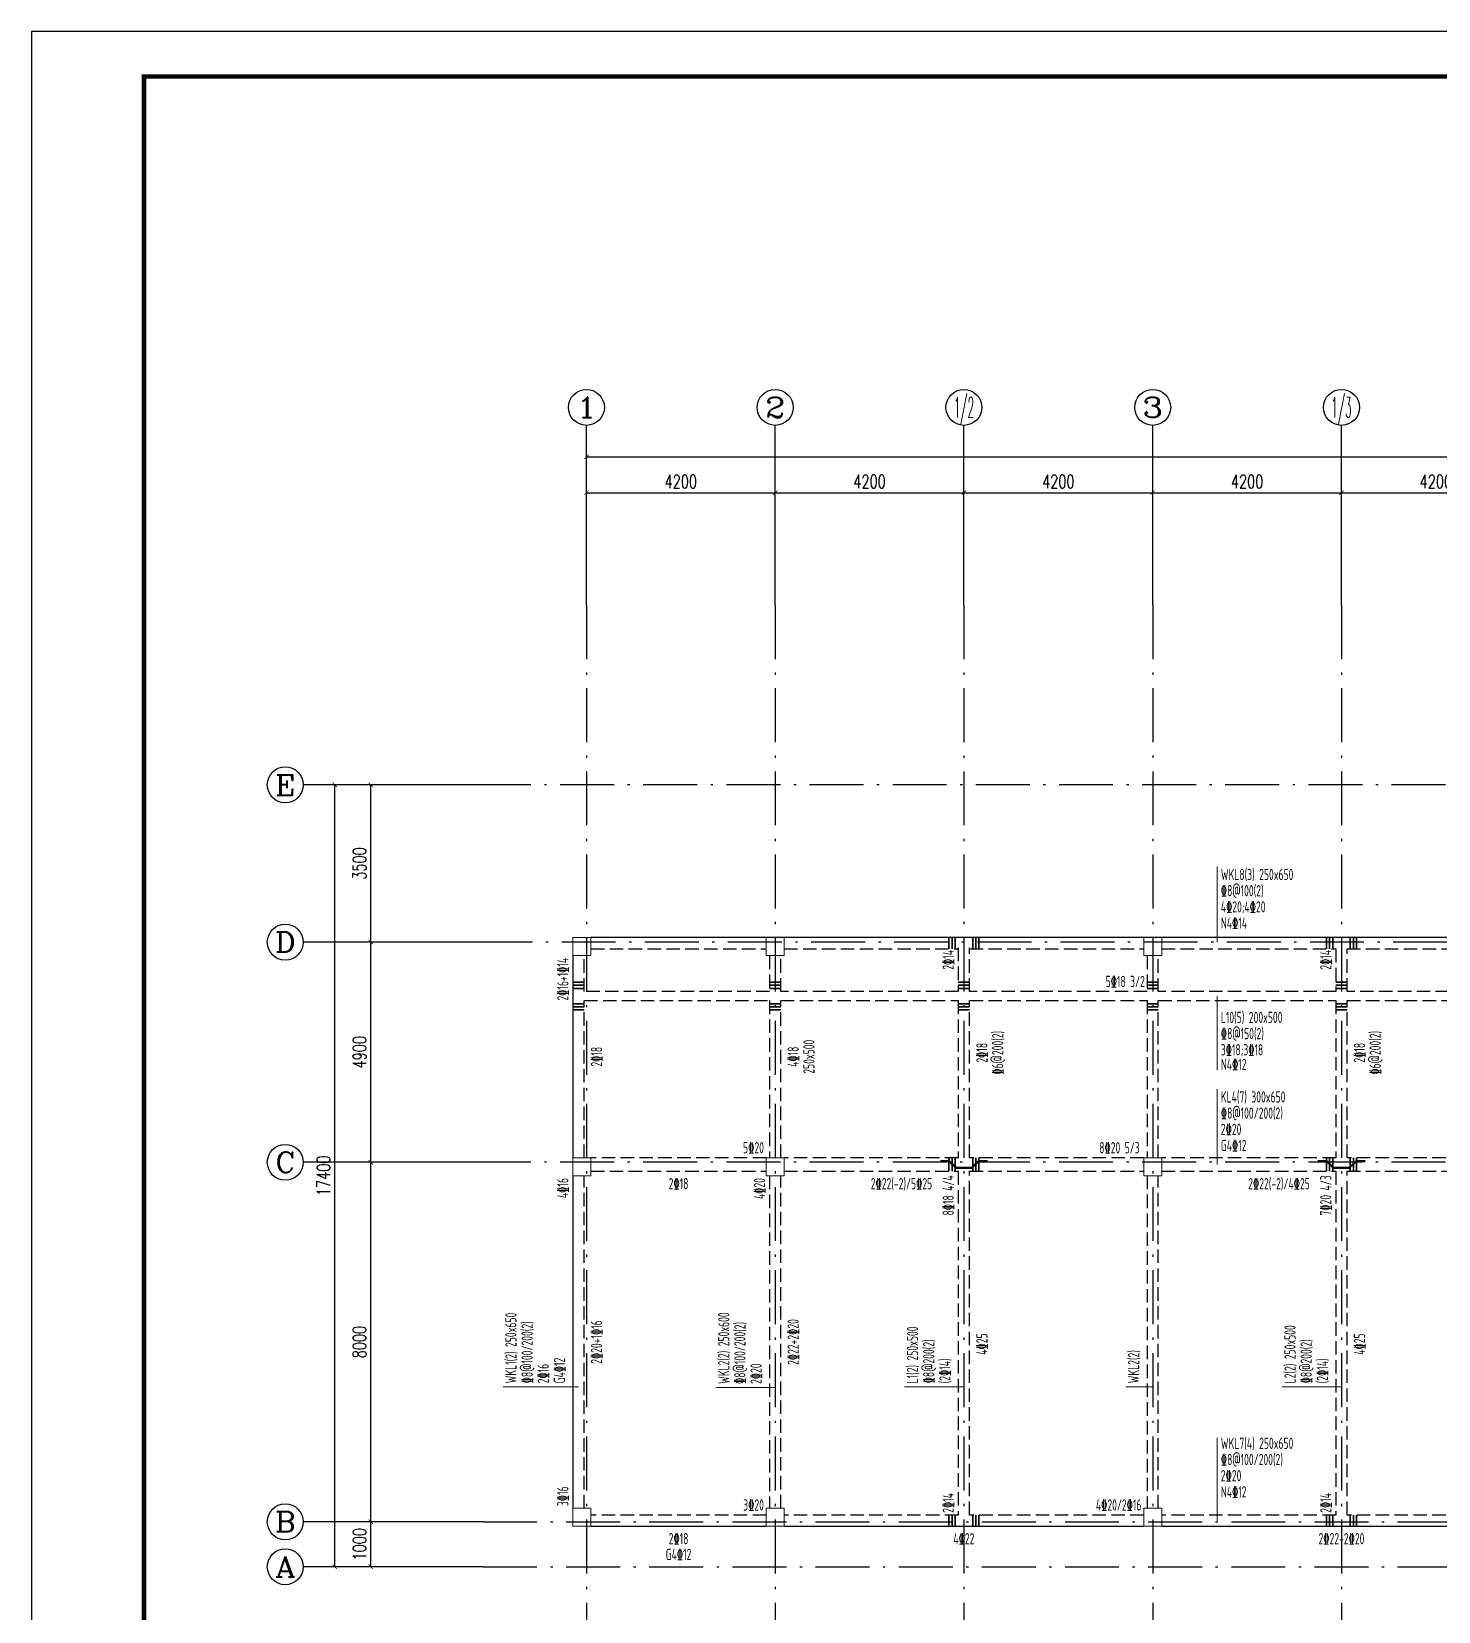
# Model space of a CAD drawing. Extents: x 169490 to 7584583, y -2399407 to 1374371.
# Drawn here: x 1707296 to 1738597, y 742389 to 777546 of the extents above; entities that cross this region are included whole.
import ezdxf
from ezdxf.enums import TextEntityAlignment as Align

# ---------------------------------------------------------------- set-up
doc = ezdxf.new("R2010")
doc.units = 0
doc.header["$LTSCALE"] = 100
doc.linetypes.add('D3轴线点划线', pattern=[18.5, 12, -3, 0.5, -3])
doc.linetypes.add('H3普通虚线', pattern=[4.2, 3, -1.2])
doc.layers.get('0').update_dxf_attribs({"linetype": 'CONTINUOUS'})
doc.layers.get('DEFPOINTS').update_dxf_attribs({"linetype": 'CONTINUOUS'})
for name, color, linetype in [('AXIS', 3, 'CONTINUOUS'), ('AXIS_TEXT', 4, 'CONTINUOUS'), ('C-AXIS(轴号)', 3, 'CONTINUOUS'), ('C-AXIS-T(字)', 7, 'CONTINUOUS'), ('C-DOTE', 8, 'D3轴线点划线'), ('S-BEAM-LINE1', 4, 'CONTINUOUS'), ('S-BEAM-LINE2', 4, 'H3普通虚线'), ('图框', 140, 'CONTINUOUS')]:
    doc.layers.add(name, color=color, linetype=linetype)
for name, color, linetype, lineweight in [('S-COLU-LINE1', 6, 'CONTINUOUS', 18), ('梁原位标注', 7, 'CONTINUOUS', 18), ('梁标注引线', 2, 'CONTINUOUS', 18), ('梁附加吊筋', 1, 'CONTINUOUS', 50), ('梁附加箍筋', 1, 'CONTINUOUS', 35), ('砼柱', 2, 'CONTINUOUS', 35)]:
    doc.layers.add(name, color=color, linetype=linetype, lineweight=lineweight)
doc.styles.add('_TCH_AXIS', font='COMPLEX', dxfattribs={"bigfont": 'GBCBIG'})
doc.styles.add('_TCH_DIM_T3', font='SIMPLEX.shx', dxfattribs={"width": 0.705882, "bigfont": 'GBCBIG.shx'})
doc.styles.add('BW_Rein', font='Tssdeng.shx', dxfattribs={"width": 0.7, "bigfont": 'hztxt.shx'})
doc.styles.add('COMPLEX', font='COMPLEX')
doc.dimstyles.new('_TCH_ARCH&&100', dxfattribs={"dimtxt": 297.5, "dimasz": 100, "dimexe": 250, "dimexo": 300, "dimgap": 100, "dimtad": 1, "dimdec": 0, "dimzin": 0, "dimdsep": 46, "dimtxsty": '_TCH_DIM_T3', "dimblk": 'ARCHTICK', "dimcen": 0.09, "dimclrt": 7, "dimazin": 2, "dimtfac": 1, "dimtdec": 0, "dimtix": 1, "dimtmove": 2, "dimatfit": 3, "dimfxl": 1, "dimtolj": 1, "dimtzin": 0, "dimarcsym": 0})

# ---------------------------------------------------------------- blocks, each defined once
blk = doc.blocks.new('_ARCHTICK')
at = {"const_width": 0.15}
blk.add_lwpolyline([(-0.5, -0.5), (0.5, 0.5)], dxfattribs=at)
blk = doc.blocks.new('*D1807')
at = {"layer": 'AXIS', "color": 0, "lineweight": -2, "transparency": 16777216}
for p, q in [((1719641, 765083), (1719641, 768333)), ((1774641, 765083), (1774641, 768333)), ((1719641, 768083), (1774641, 768083))]:
    blk.add_line(p, q, dxfattribs=at)
at = {"layer": 'DEFPOINTS', "color": 0, "transparency": 16777216}
for p in [(1774641, 768083), (1719641, 764783), (1774641, 764783)]:
    blk.add_point(p, dxfattribs=at)
at = {"layer": 'AXIS', "color": 0, "lineweight": -2, "transparency": 16777216, "xscale": 100, "yscale": 100, "zscale": 100, "rotation": 180}
blk.add_blockref('_ARCHTICK', (1719641, 768083), dxfattribs=at)
at = {"layer": 'AXIS', "color": 0, "lineweight": -2, "transparency": 16777216, "xscale": 100, "yscale": 100, "zscale": 100}
blk.add_blockref('_ARCHTICK', (1774641, 768083), dxfattribs=at)
at = {"layer": 'AXIS', "color": 7, "transparency": 16777216, "insert": (1747141, 768332), "char_height": 297.5, "attachment_point": 5, "style": '_TCH_DIM_T3'}
blk.add_mtext('\\A1;55000', dxfattribs=at)
blk = doc.blocks.new('*D1817')
at = {"layer": 'AXIS', "color": 0, "lineweight": -2, "transparency": 16777216}
for p, q in [((1736441, 765083), (1736441, 767533)), ((1740641, 765083), (1740641, 767533)), ((1736441, 767283), (1740641, 767283))]:
    blk.add_line(p, q, dxfattribs=at)
at = {"layer": 'DEFPOINTS', "color": 0, "transparency": 16777216}
for p in [(1740641, 767283), (1736441, 764783), (1740641, 764783)]:
    blk.add_point(p, dxfattribs=at)
at = {"layer": 'AXIS', "color": 0, "lineweight": -2, "transparency": 16777216, "xscale": 100, "yscale": 100, "zscale": 100, "rotation": 180}
blk.add_blockref('_ARCHTICK', (1736441, 767283), dxfattribs=at)
at = {"layer": 'AXIS', "color": 0, "lineweight": -2, "transparency": 16777216, "xscale": 100, "yscale": 100, "zscale": 100}
blk.add_blockref('_ARCHTICK', (1740641, 767283), dxfattribs=at)
at = {"layer": 'AXIS', "color": 7, "transparency": 16777216, "insert": (1738541, 767532), "char_height": 297.5, "attachment_point": 5, "style": '_TCH_DIM_T3'}
blk.add_mtext('\\A1;4200', dxfattribs=at)
blk = doc.blocks.new('*D1818')
at = {"layer": 'AXIS', "color": 0, "lineweight": -2, "transparency": 16777216}
for p, q in [((1732241, 765083), (1732241, 767533)), ((1736441, 765083), (1736441, 767533)), ((1732241, 767283), (1736441, 767283))]:
    blk.add_line(p, q, dxfattribs=at)
at = {"layer": 'DEFPOINTS', "color": 0, "transparency": 16777216}
for p in [(1736441, 767283), (1732241, 764783), (1736441, 764783)]:
    blk.add_point(p, dxfattribs=at)
at = {"layer": 'AXIS', "color": 0, "lineweight": -2, "transparency": 16777216, "xscale": 100, "yscale": 100, "zscale": 100, "rotation": 180}
blk.add_blockref('_ARCHTICK', (1732241, 767283), dxfattribs=at)
at = {"layer": 'AXIS', "color": 0, "lineweight": -2, "transparency": 16777216, "xscale": 100, "yscale": 100, "zscale": 100}
blk.add_blockref('_ARCHTICK', (1736441, 767283), dxfattribs=at)
at = {"layer": 'AXIS', "color": 7, "transparency": 16777216, "insert": (1734341, 767532), "char_height": 297.5, "attachment_point": 5, "style": '_TCH_DIM_T3'}
blk.add_mtext('\\A1;4200', dxfattribs=at)
blk = doc.blocks.new('*D1819')
at = {"layer": 'AXIS', "color": 0, "lineweight": -2, "transparency": 16777216}
for p, q in [((1728041, 765083), (1728041, 767533)), ((1732241, 765083), (1732241, 767533)), ((1728041, 767283), (1732241, 767283))]:
    blk.add_line(p, q, dxfattribs=at)
at = {"layer": 'DEFPOINTS', "color": 0, "transparency": 16777216}
for p in [(1732241, 767283), (1728041, 764783), (1732241, 764783)]:
    blk.add_point(p, dxfattribs=at)
at = {"layer": 'AXIS', "color": 0, "lineweight": -2, "transparency": 16777216, "xscale": 100, "yscale": 100, "zscale": 100, "rotation": 180}
blk.add_blockref('_ARCHTICK', (1728041, 767283), dxfattribs=at)
at = {"layer": 'AXIS', "color": 0, "lineweight": -2, "transparency": 16777216, "xscale": 100, "yscale": 100, "zscale": 100}
blk.add_blockref('_ARCHTICK', (1732241, 767283), dxfattribs=at)
at = {"layer": 'AXIS', "color": 7, "transparency": 16777216, "insert": (1730141, 767532), "char_height": 297.5, "attachment_point": 5, "style": '_TCH_DIM_T3'}
blk.add_mtext('\\A1;4200', dxfattribs=at)
blk = doc.blocks.new('*D1820')
at = {"layer": 'AXIS', "color": 0, "lineweight": -2, "transparency": 16777216}
for p, q in [((1723841, 765083), (1723841, 767533)), ((1728041, 765083), (1728041, 767533)), ((1723841, 767283), (1728041, 767283))]:
    blk.add_line(p, q, dxfattribs=at)
at = {"layer": 'DEFPOINTS', "color": 0, "transparency": 16777216}
for p in [(1728041, 767283), (1723841, 764783), (1728041, 764783)]:
    blk.add_point(p, dxfattribs=at)
at = {"layer": 'AXIS', "color": 0, "lineweight": -2, "transparency": 16777216, "xscale": 100, "yscale": 100, "zscale": 100, "rotation": 180}
blk.add_blockref('_ARCHTICK', (1723841, 767283), dxfattribs=at)
at = {"layer": 'AXIS', "color": 0, "lineweight": -2, "transparency": 16777216, "xscale": 100, "yscale": 100, "zscale": 100}
blk.add_blockref('_ARCHTICK', (1728041, 767283), dxfattribs=at)
at = {"layer": 'AXIS', "color": 7, "transparency": 16777216, "insert": (1725941, 767532), "char_height": 297.5, "attachment_point": 5, "style": '_TCH_DIM_T3'}
blk.add_mtext('\\A1;4200', dxfattribs=at)
blk = doc.blocks.new('*D1821')
at = {"layer": 'AXIS', "color": 0, "lineweight": -2, "transparency": 16777216}
for p, q in [((1719641, 765083), (1719641, 767533)), ((1723841, 765083), (1723841, 767533)), ((1719641, 767283), (1723841, 767283))]:
    blk.add_line(p, q, dxfattribs=at)
at = {"layer": 'DEFPOINTS', "color": 0, "transparency": 16777216}
for p in [(1723841, 767283), (1719641, 764783), (1723841, 764783)]:
    blk.add_point(p, dxfattribs=at)
at = {"layer": 'AXIS', "color": 0, "lineweight": -2, "transparency": 16777216, "xscale": 100, "yscale": 100, "zscale": 100, "rotation": 180}
blk.add_blockref('_ARCHTICK', (1719641, 767283), dxfattribs=at)
at = {"layer": 'AXIS', "color": 0, "lineweight": -2, "transparency": 16777216, "xscale": 100, "yscale": 100, "zscale": 100}
blk.add_blockref('_ARCHTICK', (1723841, 767283), dxfattribs=at)
at = {"layer": 'AXIS', "color": 7, "transparency": 16777216, "insert": (1721741, 767532), "char_height": 297.5, "attachment_point": 5, "style": '_TCH_DIM_T3'}
blk.add_mtext('\\A1;4200', dxfattribs=at)
blk = doc.blocks.new('*D1822')
at = {"layer": 'AXIS', "color": 0, "lineweight": -2, "transparency": 16777216}
for p, q in [((1717041, 760783), (1713791, 760783)), ((1714041, 743383), (1714041, 760783)), ((1717041, 743383), (1713791, 743383))]:
    blk.add_line(p, q, dxfattribs=at)
at = {"layer": 'DEFPOINTS', "color": 0, "transparency": 16777216}
for p in [(1714041, 760783), (1717341, 760783), (1717341, 743383)]:
    blk.add_point(p, dxfattribs=at)
at = {"layer": 'AXIS', "color": 0, "lineweight": -2, "transparency": 16777216, "xscale": 100, "yscale": 100, "zscale": 100}
for p, rotation in [((1714041, 760783), 90), ((1714041, 743383), 270)]:
    blk.add_blockref('_ARCHTICK', p, dxfattribs=dict(at, rotation=rotation))
at = {"layer": 'AXIS', "color": 7, "transparency": 16777216, "insert": (1713792, 752083), "char_height": 297.5, "attachment_point": 5, "rotation": 90, "style": '_TCH_DIM_T3'}
blk.add_mtext('\\A1;17400', dxfattribs=at)
blk = doc.blocks.new('*D1823')
at = {"layer": 'AXIS', "color": 0, "lineweight": -2, "transparency": 16777216}
for p, q in [((1717041, 760783), (1714591, 760783)), ((1714841, 757283), (1714841, 760783)), ((1717041, 757283), (1714591, 757283))]:
    blk.add_line(p, q, dxfattribs=at)
at = {"layer": 'DEFPOINTS', "color": 0, "transparency": 16777216}
for p in [(1714841, 760783), (1717341, 760783), (1717341, 757283)]:
    blk.add_point(p, dxfattribs=at)
at = {"layer": 'AXIS', "color": 0, "lineweight": -2, "transparency": 16777216, "xscale": 100, "yscale": 100, "zscale": 100}
for p, rotation in [((1714841, 760783), 90), ((1714841, 757283), 270)]:
    blk.add_blockref('_ARCHTICK', p, dxfattribs=dict(at, rotation=rotation))
at = {"layer": 'AXIS', "color": 7, "transparency": 16777216, "insert": (1714592, 759033), "char_height": 297.5, "attachment_point": 5, "rotation": 90, "style": '_TCH_DIM_T3'}
blk.add_mtext('\\A1;3500', dxfattribs=at)
blk = doc.blocks.new('*D1824')
at = {"layer": 'AXIS', "color": 0, "lineweight": -2, "transparency": 16777216}
for p, q in [((1717041, 757283), (1714591, 757283)), ((1714841, 752383), (1714841, 757283)), ((1717041, 752383), (1714591, 752383))]:
    blk.add_line(p, q, dxfattribs=at)
at = {"layer": 'DEFPOINTS', "color": 0, "transparency": 16777216}
for p in [(1714841, 757283), (1717341, 757283), (1717341, 752383)]:
    blk.add_point(p, dxfattribs=at)
at = {"layer": 'AXIS', "color": 0, "lineweight": -2, "transparency": 16777216, "xscale": 100, "yscale": 100, "zscale": 100}
for p, rotation in [((1714841, 757283), 90), ((1714841, 752383), 270)]:
    blk.add_blockref('_ARCHTICK', p, dxfattribs=dict(at, rotation=rotation))
at = {"layer": 'AXIS', "color": 7, "transparency": 16777216, "insert": (1714592, 754833), "char_height": 297.5, "attachment_point": 5, "rotation": 90, "style": '_TCH_DIM_T3'}
blk.add_mtext('\\A1;4900', dxfattribs=at)
blk = doc.blocks.new('*D1825')
at = {"layer": 'AXIS', "color": 0, "lineweight": -2, "transparency": 16777216}
for p, q in [((1717041, 752383), (1714591, 752383)), ((1714841, 744383), (1714841, 752383)), ((1717041, 744383), (1714591, 744383))]:
    blk.add_line(p, q, dxfattribs=at)
at = {"layer": 'DEFPOINTS', "color": 0, "transparency": 16777216}
for p in [(1714841, 752383), (1717341, 752383), (1717341, 744383)]:
    blk.add_point(p, dxfattribs=at)
at = {"layer": 'AXIS', "color": 0, "lineweight": -2, "transparency": 16777216, "xscale": 100, "yscale": 100, "zscale": 100}
for p, rotation in [((1714841, 752383), 90), ((1714841, 744383), 270)]:
    blk.add_blockref('_ARCHTICK', p, dxfattribs=dict(at, rotation=rotation))
at = {"layer": 'AXIS', "color": 7, "transparency": 16777216, "insert": (1714592, 748383), "char_height": 297.5, "attachment_point": 5, "rotation": 90, "style": '_TCH_DIM_T3'}
blk.add_mtext('\\A1;8000', dxfattribs=at)
blk = doc.blocks.new('*D1826')
at = {"layer": 'AXIS', "color": 0, "lineweight": -2, "transparency": 16777216}
for p, q in [((1717041, 744383), (1714591, 744383)), ((1714841, 743383), (1714841, 744383)), ((1717041, 743383), (1714591, 743383))]:
    blk.add_line(p, q, dxfattribs=at)
at = {"layer": 'DEFPOINTS', "color": 0, "transparency": 16777216}
for p in [(1714841, 744383), (1717341, 744383), (1717341, 743383)]:
    blk.add_point(p, dxfattribs=at)
at = {"layer": 'AXIS', "color": 0, "lineweight": -2, "transparency": 16777216, "xscale": 100, "yscale": 100, "zscale": 100}
for p, rotation in [((1714841, 744383), 90), ((1714841, 743383), 270)]:
    blk.add_blockref('_ARCHTICK', p, dxfattribs=dict(at, rotation=rotation))
at = {"layer": 'AXIS', "color": 7, "transparency": 16777216, "insert": (1714592, 743883), "char_height": 297.5, "attachment_point": 5, "rotation": 90, "style": '_TCH_DIM_T3'}
blk.add_mtext('\\A1;1000', dxfattribs=at)
blk = doc.blocks.new('_AXISO')
blk.add_circle((0, 0), 0.5)
at = {"layer": 'AXIS_TEXT', "style": 'COMPLEX', "width": 1.041667}
blk.add_attdef('A', text='', height=0.56, dxfattribs=at).set_placement((-0.25, -0.28), (0.25, -0.28), align=Align.FIT)

msp = doc.modelspace()

# ---------------------------------------------------------------- linework, layer by layer
at = {"layer": 'C-AXIS(轴号)'}
for p, q in [((1719640.5, 764783), (1719640.5, 768783)), ((1723840.5, 764783), (1723840.5, 768783)), ((1728040.5, 764783), (1728040.5, 768783)), ((1732240.5, 764783), (1732240.5, 768783)), ((1736440.5, 764783), (1736440.5, 768783)), ((1717340.5, 760783), (1713340.5, 760783)), ((1717340.5, 757283), (1713340.5, 757283)), ((1717340.5, 752383), (1713340.5, 752383)), ((1717340.5, 744383), (1713340.5, 744383)), ((1717340.5, 743383), (1713340.5, 743383))]:
    msp.add_line(p, q, dxfattribs=at)
at = {"layer": 'C-DOTE'}
for p, q in [((1719640.5, 764783), (1719640.5, 738583)), ((1723840.5, 764783), (1723840.5, 738583)), ((1728040.5, 764783), (1728040.5, 738583)), ((1732240.5, 764783), (1732240.5, 738583)), ((1736440.5, 764783), (1736440.5, 738583)), ((1775755.9, 760783), (1717340.5, 760783)), ((1740640.5, 757283), (1717340.5, 757283)), ((1775755.9, 752383), (1717340.5, 752383)), ((1717340.5, 744383), (1749040.5, 744383)), ((1717340.5, 743383), (1775755.9, 743383))]:
    msp.add_line(p, q, dxfattribs=at)
at = {"layer": 'S-BEAM-LINE1'}
for p, q in [((1723840.5, 757383), (1719740.5, 757383)), ((1728040.5, 757383), (1723840.5, 757383)), ((1732240.5, 757383), (1728040.5, 757383)), ((1736440.5, 757383), (1732240.5, 757383)), ((1740340.5, 757383), (1736440.5, 757383)), ((1719340.5, 756983), (1719340.5, 756083)), ((1719340.5, 756083), (1719340.5, 752483)), ((1719340.5, 752083), (1719340.5, 744683)), ((1719740.5, 744283), (1723640.5, 744283)), ((1724040.5, 744283), (1728040.5, 744283)), ((1728040.5, 744283), (1732040.5, 744283)), ((1732440.5, 744283), (1736440.5, 744283)), ((1736440.5, 744283), (1740440.5, 744283))]:
    msp.add_line(p, q, dxfattribs=at)
at = {"layer": 'S-BEAM-LINE2'}
for p, q in [((1719590.5, 756183), (1719590.5, 756983)), ((1719740.5, 757133), (1723640.5, 757133)), ((1723715.5, 756983), (1723715.5, 756183)), ((1723965.5, 756183), (1723965.5, 756983)), ((1724040.5, 757133), (1727915.5, 757133)), ((1727915.5, 757158), (1727915.5, 756183)), ((1728165.5, 756183), (1728165.5, 757158)), ((1728165.5, 757133), (1732040.5, 757133)), ((1732115.5, 756983), (1732115.5, 756183)), ((1732365.5, 756183), (1732365.5, 756983)), ((1732440.5, 757133), (1736315.5, 757133)), ((1736315.5, 757133), (1736315.5, 756183)), ((1736565.5, 757133), (1740340.5, 757133)), ((1736565.5, 756183), (1736565.5, 757133)), ((1723715.5, 756183), (1719590.5, 756183)), ((1719590.5, 752483), (1719590.5, 755983)), ((1719590.5, 755983), (1723715.5, 755983)), ((1723715.5, 755983), (1723715.5, 752483)), ((1727915.5, 756183), (1723965.5, 756183)), ((1723965.5, 752483), (1723965.5, 755983)), ((1723965.5, 755983), (1727915.5, 755983)), ((1727915.5, 755983), (1727915.5, 752483)), ((1732115.5, 756183), (1728165.5, 756183)), ((1728165.5, 752483), (1728165.5, 755983)), ((1728165.5, 755983), (1732115.5, 755983)), ((1732115.5, 755983), (1732115.5, 752483)), ((1736315.5, 756183), (1732365.5, 756183)), ((1732365.5, 752483), (1732365.5, 755983)), ((1732365.5, 755983), (1736315.5, 755983)), ((1736315.5, 755983), (1736315.5, 752483)), ((1740515.5, 756183), (1736565.5, 756183)), ((1736565.5, 752483), (1736565.5, 755983)), ((1736565.5, 755983), (1740515.5, 755983)), ((1723640.5, 752483), (1719740.5, 752483)), ((1727915.5, 752483), (1724040.5, 752483)), ((1732040.5, 752483), (1728165.5, 752483)), ((1736315.5, 752483), (1732440.5, 752483)), ((1740440.5, 752483), (1736565.5, 752483)), ((1719590.5, 744683), (1719590.5, 752083)), ((1719740.5, 752183), (1723640.5, 752183)), ((1723715.5, 752083), (1723715.5, 744683)), ((1723965.5, 744683), (1723965.5, 752083)), ((1724040.5, 752183), (1727915.5, 752183)), ((1727915.5, 752183), (1727915.5, 744533)), ((1728165.5, 752183), (1732040.5, 752183)), ((1728165.5, 744533), (1728165.5, 752183)), ((1732115.5, 752083), (1732115.5, 744683)), ((1732365.5, 744683), (1732365.5, 752083)), ((1732440.5, 752183), (1736315.5, 752183)), ((1736315.5, 752183), (1736315.5, 744533)), ((1736565.5, 752183), (1740440.5, 752183)), ((1736565.5, 744533), (1736565.5, 752183)), ((1723640.5, 744533), (1719740.5, 744533)), ((1727915.5, 744533), (1724040.5, 744533)), ((1732040.5, 744533), (1728165.5, 744533)), ((1736315.5, 744533), (1732440.5, 744533)), ((1740440.5, 744533), (1736565.5, 744533))]:
    msp.add_line(p, q, dxfattribs=at)
at = {"layer": 'S-COLU-LINE1'}
for points in [[(1719740.5, 757383), (1719340.5, 757383), (1719340.5, 756983), (1719740.5, 756983)], [(1724040.5, 757383), (1723640.5, 757383), (1723640.5, 756983), (1724040.5, 756983)], [(1732440.5, 757383), (1732040.5, 757383), (1732040.5, 756983), (1732440.5, 756983)], [(1719740.5, 752483), (1719340.5, 752483), (1719340.5, 752083), (1719740.5, 752083)], [(1724040.5, 752483), (1723640.5, 752483), (1723640.5, 752083), (1724040.5, 752083)], [(1732440.5, 752483), (1732040.5, 752483), (1732040.5, 752083), (1732440.5, 752083)], [(1719740.5, 744683), (1719340.5, 744683), (1719340.5, 744283), (1719740.5, 744283)], [(1724040.5, 744683), (1723640.5, 744683), (1723640.5, 744283), (1724040.5, 744283)], [(1732440.5, 744683), (1732040.5, 744683), (1732040.5, 744283), (1732440.5, 744283)]]:
    msp.add_lwpolyline(points, close=True, dxfattribs=at)
at = {"layer": '图框'}
msp.add_lwpolyline([(1707296, 718145.5), (1791396, 718145.5), (1791396, 777545.5), (1707296, 777545.5)], close=True, dxfattribs=at)
at = {"layer": '图框', "const_width": 100}
msp.add_lwpolyline([(1709796, 719145.5), (1790396, 719145.5), (1790396, 776545.5), (1709796, 776545.5)], close=True, dxfattribs=at)
at = {"layer": '梁标注引线'}
for p, q in [((1733676.3, 757283), (1733676.3, 758963)), ((1733676.3, 756083), (1733676.3, 754432.2)), ((1733676.3, 752333), (1733676.3, 754013)), ((1719465.5, 747383.9), (1717785.5, 747383.9)), ((1723840.5, 747370.5), (1722520.5, 747370.5)), ((1728040.5, 747383.9), (1726720.5, 747383.9)), ((1732240.5, 747383.9), (1731640.5, 747383.9)), ((1736440.5, 747383.9), (1735120.5, 747383.9)), ((1733676.3, 744408), (1733676.3, 746254.5))]:
    msp.add_line(p, q, dxfattribs=at)
at = {"layer": '梁附加吊筋', "lineweight": 50}
for points in [[(1727515.5, 752408), (1727715.5, 752408), (1727865.5, 752258), (1728215.5, 752258), (1728365.5, 752408), (1728565.5, 752408)], [(1735915.5, 752408), (1736115.5, 752408), (1736265.5, 752258), (1736615.5, 752258), (1736765.5, 752408), (1736965.5, 752408)]]:
    msp.add_lwpolyline(points, dxfattribs=at)
at = {"layer": '梁附加箍筋', "lineweight": 35}
for p, q in [((1727705.5, 757133), (1727705.5, 757383)), ((1727775.5, 757133), (1727775.5, 757383)), ((1727845.5, 757133), (1727845.5, 757383)), ((1728235.5, 757133), (1728235.5, 757383)), ((1728305.5, 757133), (1728305.5, 757383)), ((1728375.5, 757133), (1728375.5, 757383)), ((1736105.5, 757133), (1736105.5, 757383)), ((1736175.5, 757133), (1736175.5, 757383)), ((1736245.5, 757133), (1736245.5, 757383)), ((1736635.5, 757133), (1736635.5, 757383)), ((1736705.5, 757133), (1736705.5, 757383)), ((1736775.5, 757133), (1736775.5, 757383)), ((1719590.5, 756393), (1719340.5, 756393)), ((1719590.5, 756323), (1719340.5, 756323)), ((1719590.5, 756253), (1719340.5, 756253)), ((1723965.5, 756393), (1723715.5, 756393)), ((1723965.5, 756323), (1723715.5, 756323)), ((1723965.5, 756253), (1723715.5, 756253)), ((1728165.5, 756393), (1727915.5, 756393)), ((1728165.5, 756323), (1727915.5, 756323)), ((1728165.5, 756253), (1727915.5, 756253)), ((1732365.5, 756393), (1732115.5, 756393)), ((1732365.5, 756323), (1732115.5, 756323)), ((1732365.5, 756253), (1732115.5, 756253)), ((1736565.5, 756393), (1736315.5, 756393)), ((1736565.5, 756323), (1736315.5, 756323)), ((1736565.5, 756253), (1736315.5, 756253)), ((1719590.5, 755913), (1719340.5, 755913)), ((1723965.5, 755913), (1723715.5, 755913)), ((1728165.5, 755913), (1727915.5, 755913)), ((1732365.5, 755913), (1732115.5, 755913)), ((1736565.5, 755913), (1736315.5, 755913)), ((1719590.5, 755843), (1719340.5, 755843)), ((1719590.5, 755773), (1719340.5, 755773)), ((1723965.5, 755843), (1723715.5, 755843)), ((1723965.5, 755773), (1723715.5, 755773)), ((1728165.5, 755843), (1727915.5, 755843)), ((1728165.5, 755773), (1727915.5, 755773)), ((1732365.5, 755843), (1732115.5, 755843)), ((1732365.5, 755773), (1732115.5, 755773)), ((1736565.5, 755843), (1736315.5, 755843)), ((1736565.5, 755773), (1736315.5, 755773)), ((1727705.5, 752183), (1727705.5, 752483)), ((1727775.5, 752183), (1727775.5, 752483)), ((1727845.5, 752183), (1727845.5, 752483)), ((1728235.5, 752183), (1728235.5, 752483)), ((1728305.5, 752183), (1728305.5, 752483)), ((1728375.5, 752183), (1728375.5, 752483)), ((1736105.5, 752183), (1736105.5, 752483)), ((1736175.5, 752183), (1736175.5, 752483)), ((1736245.5, 752183), (1736245.5, 752483)), ((1736635.5, 752183), (1736635.5, 752483)), ((1736705.5, 752183), (1736705.5, 752483)), ((1736775.5, 752183), (1736775.5, 752483)), ((1727705.5, 744283), (1727705.5, 744533)), ((1727775.5, 744283), (1727775.5, 744533)), ((1727845.5, 744283), (1727845.5, 744533)), ((1728235.5, 744283), (1728235.5, 744533)), ((1728305.5, 744283), (1728305.5, 744533)), ((1728375.5, 744283), (1728375.5, 744533)), ((1736105.5, 744283), (1736105.5, 744533)), ((1736175.5, 744283), (1736175.5, 744533)), ((1736245.5, 744283), (1736245.5, 744533)), ((1736635.5, 744283), (1736635.5, 744533)), ((1736705.5, 744283), (1736705.5, 744533)), ((1736775.5, 744283), (1736775.5, 744533))]:
    msp.add_line(p, q, dxfattribs=at)
at = {"layer": '砼柱', "ltscale": 10}
msp.add_lwpolyline([(1709796, 776545.5), (1783400.9, 776545.5), (1783400.9, 719145.5), (1709796, 719145.5)], close=True, dxfattribs=at)

# ---------------------------------------------------------------- block references
at = {"layer": 'C-AXIS(轴号)'}
ref = msp.add_blockref('_AXISO', (1719640.5, 769183), dxfattribs=dict(at, xscale=800, yscale=800, zscale=800))
ref.add_attrib('A', '1', dxfattribs={"layer": 'C-AXIS-T(字)', "height": 452.5, "style": '_TCH_AXIS', "width": 2.333333}).set_placement((1719414.2, 768956.7), (1719866.8, 768956.7), align=Align.FIT)
ref = msp.add_blockref('_AXISO', (1723840.5, 769183), dxfattribs=dict(at, xscale=800, yscale=800, zscale=800))
ref.add_attrib('A', '2', dxfattribs={"layer": 'C-AXIS-T(字)', "height": 452.5, "style": '_TCH_AXIS', "width": 1.5}).set_placement((1723614.2, 768956.7), (1724066.8, 768956.7), align=Align.FIT)
ref = msp.add_blockref('_AXISO', (1728040.5, 769183), dxfattribs=dict(at, xscale=800, yscale=800, zscale=800))
ref.add_attrib('A', '1/2', dxfattribs={"layer": 'C-AXIS-T(字)', "height": 452.55, "style": '_TCH_AXIS', "width": 0.411765}).set_placement((1727814.2, 768956.7), (1728266.8, 768956.7), align=Align.FIT)
ref = msp.add_blockref('_AXISO', (1732240.5, 769183), dxfattribs=dict(at, xscale=800, yscale=800, zscale=800))
ref.add_attrib('A', '3', dxfattribs={"layer": 'C-AXIS-T(字)', "height": 452.5, "style": '_TCH_AXIS', "width": 1.5}).set_placement((1732014.2, 768956.7), (1732466.8, 768956.7), align=Align.FIT)
ref = msp.add_blockref('_AXISO', (1736440.5, 769183), dxfattribs=dict(at, xscale=800, yscale=800, zscale=800))
ref.add_attrib('A', '1/3', dxfattribs={"layer": 'C-AXIS-T(字)', "height": 452.55, "style": '_TCH_AXIS', "width": 0.411765}).set_placement((1736214.2, 768956.7), (1736666.8, 768956.7), align=Align.FIT)
ref = msp.add_blockref('_AXISO', (1712940.5, 760783), dxfattribs=dict(at, xscale=800, yscale=800, zscale=800))
ref.add_attrib('A', 'E', dxfattribs={"layer": 'C-AXIS-T(字)', "height": 452.5, "style": '_TCH_AXIS', "width": 1.3125}).set_placement((1712714.2, 760556.7), (1713166.8, 760556.7), align=Align.FIT)
ref = msp.add_blockref('_AXISO', (1712940.5, 757283), dxfattribs=dict(at, xscale=800, yscale=800, zscale=800))
ref.add_attrib('A', 'D', dxfattribs={"layer": 'C-AXIS-T(字)', "height": 452.5, "style": '_TCH_AXIS', "width": 1.235294}).set_placement((1712714.2, 757056.7), (1713166.8, 757056.7), align=Align.FIT)
ref = msp.add_blockref('_AXISO', (1712940.5, 752383), dxfattribs=dict(at, xscale=800, yscale=800, zscale=800))
ref.add_attrib('A', 'C', dxfattribs={"layer": 'C-AXIS-T(字)', "height": 452.5, "style": '_TCH_AXIS', "width": 1.4}).set_placement((1712714.2, 752156.7), (1713166.8, 752156.7), align=Align.FIT)
ref = msp.add_blockref('_AXISO', (1712940.5, 744383), dxfattribs=dict(at, xscale=800, yscale=800, zscale=800))
ref.add_attrib('A', 'B', dxfattribs={"layer": 'C-AXIS-T(字)', "height": 452.5, "style": '_TCH_AXIS', "width": 1.235294}).set_placement((1712714.2, 744156.7), (1713166.8, 744156.7), align=Align.FIT)
ref = msp.add_blockref('_AXISO', (1712940.5, 743383), dxfattribs=dict(at, xscale=800, yscale=800, zscale=800))
ref.add_attrib('A', 'A', dxfattribs={"layer": 'C-AXIS-T(字)', "height": 452.5, "style": '_TCH_AXIS', "width": 1.166667}).set_placement((1712714.2, 743156.7), (1713166.8, 743156.7), align=Align.FIT)

# ---------------------------------------------------------------- texts
at = {"layer": '梁原位标注', "style": 'BW_Rein', "width": 0.65}
for s, p in [('2%%13216+1%%13214', (1719240.5, 756933)), ('2%%13214', (1727815.5, 757108)), ('2%%13214', (1736215.5, 757108)), ('4%%13216', (1719240.5, 752033)), ('4%%13220', (1723615.5, 752033)), ('8%%13218 4/4', (1727815.5, 752093.3)), ('7%%13220 4/3', (1736215.5, 752093.3))]:
    msp.add_text(s, height=250, rotation=90, dxfattribs=at).set_placement(p, align=Align.RIGHT)
for s, p in [('5%%13218 3/2', (1732065.5, 756283)), ('5%%13220', (1723590.5, 752583)), ('8%%13220 5/3', (1731950.8, 752583)), ('3%%13220', (1723590.5, 744633)), ('4%%13220/2%%13216', (1731990.5, 744633))]:
    msp.add_text(s, height=250, dxfattribs=at).set_placement(p, align=Align.RIGHT)
for s, p in [('%%1326@200(2)', (1728915.5, 754820.5)), ('%%1326@200(2)', (1737315.5, 754820.5)), ('2%%13218', (1719990.5, 754733)), ('4%%13218', (1724365.5, 754733)), ('250x500', (1724715.5, 754733)), ('2%%13218', (1728565.5, 754820.5)), ('2%%13218', (1736965.5, 754820.5)), ('2%%13220+1%%13216', (1719990.5, 748383)), ('2%%13222+2%%13220', (1724365.5, 748383)), ('4%%13225', (1728565.5, 748338.1)), ('4%%13225', (1736965.5, 748338.1))]:
    msp.add_text(s, height=250, rotation=90, dxfattribs=at).set_placement(p, align=Align.CENTER)
for s, p in [('2%%13218', (1721690.5, 751783)), ('2%%13222(-2)/5%%13225', (1726650.8, 751783)), ('2%%13222(-2)/4%%13225', (1735050.8, 751783)), ('2%%13218', (1721690.5, 743883)), ('4%%13222', (1728040.5, 743883)), ('2%%13222+2%%13220', (1736440.5, 743883)), ('G4%%13212', (1721690.5, 743533))]:
    msp.add_text(s, height=250, dxfattribs=at).set_placement(p, align=Align.CENTER)
for s, p in [('3%%13216', (1719240.5, 744733)), ('2%%13214', (1727815.5, 744583)), ('2%%13214', (1736215.5, 744583))]:
    msp.add_text(s, height=250, rotation=90, dxfattribs=at).set_placement(p)
at = {"layer": '梁标注引线', "color": 3, "style": 'BW_Rein', "width": 0.65}
for s, p in [('WKL8(3) 250x650', (1733756.3, 758663)), ('L10(5) 200x500', (1733756.3, 755483)), ('KL4(7) 300x650', (1733756.3, 753713)), ('WKL7(4) 250x650', (1733756.3, 746004.5))]:
    msp.add_text(s, height=250, dxfattribs=at).set_placement(p)
at = {"layer": '梁标注引线', "style": 'BW_Rein', "width": 0.65}
for s, p in [('%%1328@100(2)', (1733756.3, 758303)), ('4%%13220;4%%13220', (1733756.3, 757943)), ('N4%%13214', (1733756.3, 757583)), ('%%1328@150(2)', (1733756.3, 755123)), ('3%%13218;3%%13218', (1733756.3, 754763)), ('N4%%13212', (1733756.3, 754438.8)), ('%%1328@100/200(2)', (1733756.3, 753353)), ('2%%13220', (1733756.3, 752993)), ('G4%%13212', (1733756.3, 752633)), ('%%1328@100/200(2)', (1733756.3, 745644.5)), ('2%%13220', (1733756.3, 745284.5)), ('N4%%13212', (1733756.3, 744924.5))]:
    msp.add_text(s, height=250, dxfattribs=at).set_placement(p)
at = {"layer": '梁标注引线', "color": 3, "style": 'BW_Rein', "width": 0.65}
for s, p in [('WKL1(2) 250x650', (1718085.5, 747463.9)), ('WKL2(2) 250x600', (1722820.5, 747450.5)), ('L1(2) 250x500', (1727020.5, 747463.9)), ('L2(2) 250x500', (1735420.5, 747463.9)), ('WKL2(2)', (1731940.5, 747463.9))]:
    msp.add_text(s, height=250, rotation=90, dxfattribs=at).set_placement(p)
at = {"layer": '梁标注引线', "style": 'BW_Rein', "width": 0.65}
for s, p in [('%%1328@100/200(2)', (1718445.5, 747463.9)), ('%%1328@100/200(2)', (1723180.5, 747450.5)), ('%%1328@200(2)', (1727380.5, 747463.9)), ('%%1328@200(2)', (1735780.5, 747463.9)), ('2%%13216', (1718805.5, 747463.9)), ('G4%%13212', (1719165.5, 747463.9)), ('2%%13220', (1723540.5, 747450.5)), ('(2%%13214)', (1727740.5, 747463.9)), ('(2%%13214)', (1736140.5, 747463.9))]:
    msp.add_text(s, height=250, rotation=90, dxfattribs=at).set_placement(p)

# ---------------------------------------------------------------- dimensions: what is measured, and where the dimension line sits
at = {"layer": 'AXIS'}
for p1, p2, distance, picture, middle in [((1719640.5, 764783), (1774640.5, 764783), 3300, '*D1807', (1747140.5, 768331.7)), ((1719640.5, 764783), (1723840.5, 764783), 2500, '*D1821', (1721740.5, 767531.7)), ((1723840.5, 764783), (1728040.5, 764783), 2500, '*D1820', (1725940.5, 767531.7)), ((1728040.5, 764783), (1732240.5, 764783), 2500, '*D1819', (1730140.5, 767531.7)), ((1732240.5, 764783), (1736440.5, 764783), 2500, '*D1818', (1734340.5, 767531.7)), ((1736440.5, 764783), (1740640.5, 764783), 2500, '*D1817', (1738540.5, 767531.7)), ((1717340.5, 743383), (1717340.5, 760783), 3300, '*D1822', (1713791.8, 752083)), ((1717340.5, 757283), (1717340.5, 760783), 2500, '*D1823', (1714591.8, 759033)), ((1717340.5, 752383), (1717340.5, 757283), 2500, '*D1824', (1714591.8, 754833)), ((1717340.5, 744383), (1717340.5, 752383), 2500, '*D1825', (1714591.8, 748383)), ((1717340.5, 743383), (1717340.5, 744383), 2500, '*D1826', (1714591.8, 743883))]:
    dim = msp.add_aligned_dim(p1=p1, p2=p2, distance=distance, dimstyle='_TCH_ARCH&&100', dxfattribs=at)
    dim.commit()
    dim.dimension.update_dxf_attribs({"geometry": picture, "text_midpoint": middle})

doc.saveas('drawing.dxf')
